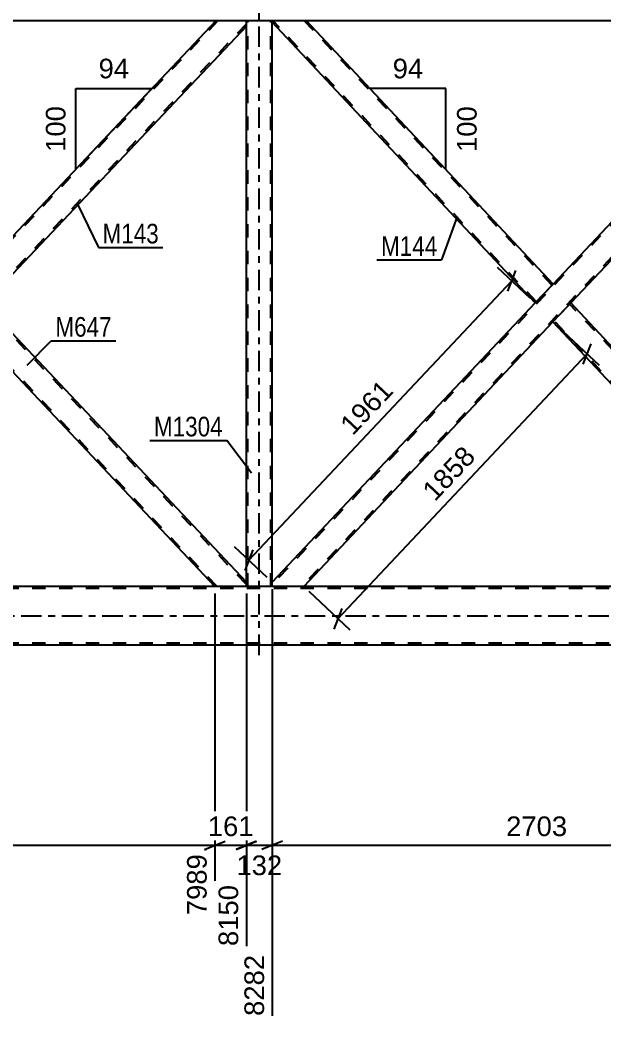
# Model space of a CAD drawing. Header units: millimetres. Extents: x -2250 to 594, y 0 to 1057.
# Drawn here: x -983.1 to -897.8, y 496.4 to 642.4 of the extents above; entities that cross this region are included whole.
import ezdxf

# ---------------------------------------------------------------- set-up
doc = ezdxf.new("R2010")
doc.units = ezdxf.units.MM
doc.linetypes.add('DXK_LINE_DOT2', pattern=[3.9198, 1.9599, -1.9599])
doc.linetypes.add('DXK_LINE_DOT3', pattern=[5.9187, 2.979, -0.9799, 0.9799, -0.9799])
doc.styles.add('Arial', font='ARIAL.TTF', dxfattribs={"height": 0.2})
doc.styles.add('Arial Narrow', font='ARIALN.TTF', dxfattribs={"height": 0.2})

# ---------------------------------------------------------------- blocks, each defined once
blk = doc.blocks.new('Part-761553754-5669 - 5222')
at = {"color": 2, "linetype": 'Continuous'}
blk.add_line((-863.86, 642.25), (-1032.43, 642.25), dxfattribs=at)
blk = doc.blocks.new('Part-761553754-5668 - 5222')
at = {"color": 7, "linetype": 'DXK_LINE_DOT2'}
for p, q in [((-461.94, 559.39), (-1130.88, 559.39)), ((-598.66, 559.67), (-1121.45, 559.67)), ((-461.94, 551.39), (-1130.88, 551.39))]:
    blk.add_line(p, q, dxfattribs=at)
at = {"color": 2, "linetype": 'Continuous'}
for p, q in [((-863.86, 559.67), (-1032.43, 559.67)), ((-461.94, 551.1), (-1130.88, 551.1))]:
    blk.add_line(p, q, dxfattribs=at)
at = {"color": 7, "linetype": 'DXK_LINE_DOT3'}
blk.add_line((-1130.88, 555.39), (-461.94, 555.39), dxfattribs=at)
blk = doc.blocks.new('Part-761553754-5730 - 5222')
at = {"color": 2, "linetype": 'Continuous'}
for p, q in [((-902.66, 601.07), (-905.25, 598.32)), ((-864.31, 560.16), (-902.66, 601.07)), ((-869.03, 559.67), (-905.25, 598.32)), ((-864.31, 559.67), (-864.31, 560.16))]:
    blk.add_line(p, q, dxfattribs=at)
at = {"color": 7, "linetype": 'DXK_LINE_DOT2'}
for p, q in [((-864.31, 559.82), (-902.82, 600.9)), ((-905.09, 598.49), (-905.08, 598.5)), ((-868.71, 559.67), (-905.09, 598.49)), ((-864.31, 559.67), (-869.03, 559.67))]:
    blk.add_line(p, q, dxfattribs=at)
blk = doc.blocks.new('Part-761553754-5906 - 5222')
at = {"color": 7, "linetype": 'DXK_LINE_DOT2'}
for p, q in [((-954.18, 642.25), (-1031.97, 559.8)), ((-950.03, 642.25), (-954.49, 642.25)), ((-950.03, 641.82), (-1027.53, 559.67)), ((-990.89, 603.67), (-993.48, 600.92)), ((-988.3, 600.92), (-990.89, 598.17)), ((-1027.22, 559.67), (-1031.97, 559.67))]:
    blk.add_line(p, q, dxfattribs=at)
at = {"color": 2, "linetype": 'Continuous'}
for p, q in [((-954.49, 642.25), (-990.89, 603.67)), ((-950.03, 641.48), (-950.03, 642.25)), ((-950.03, 641.48), (-988.3, 600.92)), ((-993.48, 600.92), (-1031.97, 560.14)), ((-990.89, 598.17), (-1027.22, 559.67)), ((-1031.97, 559.67), (-1031.97, 560.14))]:
    blk.add_line(p, q, dxfattribs=at)
blk = doc.blocks.new('Part-761553754-5789 - 5222')
at = {"color": 2, "linetype": 'Continuous'}
for p, q in [((-988.3, 600.92), (-990.89, 598.17)), ((-950.03, 560.29), (-988.3, 600.92)), ((-954.63, 559.67), (-990.89, 598.17)), ((-950.03, 559.67), (-950.03, 560.29))]:
    blk.add_line(p, q, dxfattribs=at)
at = {"color": 7, "linetype": 'DXK_LINE_DOT2'}
for p, q in [((-950.03, 559.96), (-988.46, 600.76)), ((-990.73, 598.34), (-990.72, 598.35)), ((-954.31, 559.67), (-990.73, 598.34)), ((-950.03, 559.67), (-954.63, 559.67))]:
    blk.add_line(p, q, dxfattribs=at)
blk = doc.blocks.new('Part-761553754-5804 - 5222')
at = {"color": 7, "linetype": 'DXK_LINE_DOT2'}
for p, q in [((-868.74, 642.25), (-946.25, 559.96)), ((-864.31, 642.25), (-869.05, 642.25)), ((-864.31, 642.11), (-941.97, 559.67)), ((-905.24, 603.83), (-907.83, 601.08)), ((-902.66, 601.07), (-905.25, 598.32)), ((-941.66, 559.67), (-946.25, 559.67))]:
    blk.add_line(p, q, dxfattribs=at)
at = {"color": 2, "linetype": 'Continuous'}
for p, q in [((-869.05, 642.25), (-905.24, 603.83)), ((-864.31, 641.78), (-864.31, 642.25)), ((-864.31, 641.78), (-902.66, 601.07)), ((-907.83, 601.08), (-946.25, 560.29)), ((-905.25, 598.32), (-941.66, 559.67)), ((-946.25, 559.67), (-946.25, 560.29))]:
    blk.add_line(p, q, dxfattribs=at)
blk = doc.blocks.new('Part-761553754-5819 - 5222')
at = {"color": 2, "linetype": 'Continuous'}
for p, q in [((-946.25, 642.07), (-946.25, 642.25)), ((-905.24, 603.83), (-941.25, 642.25)), ((-907.83, 601.08), (-946.25, 642.07)), ((-905.56, 603.49), (-907.83, 601.08)), ((-905.24, 603.83), (-905.56, 603.49))]:
    blk.add_line(p, q, dxfattribs=at)
at = {"color": 7, "linetype": 'DXK_LINE_DOT2'}
for p, q in [((-941.25, 642.25), (-946.25, 642.25)), ((-907.68, 601.24), (-946.11, 642.25)), ((-905.4, 603.66), (-941.57, 642.25)), ((-905.27, 603.8), (-905.56, 603.49)), ((-907.68, 601.24), (-907.67, 601.26))]:
    blk.add_line(p, q, dxfattribs=at)
blk = doc.blocks.new('Part-761553754-5987 - 5222')
at = {"color": 7, "linetype": 'DXK_LINE_DOT3'}
blk.add_line((-948.14, 549.67), (-948.14, 652.25), dxfattribs=at)
at = {"color": 7, "linetype": 'DXK_LINE_DOT2'}
for p, q in [((-946.25, 642.25), (-950.03, 642.25)), ((-950.03, 641.48), (-950.03, 642.25)), ((-949.8, 559.67), (-949.8, 642.25)), ((-946.48, 559.67), (-946.48, 642.25)), ((-946.25, 642.07), (-946.25, 642.25)), ((-950.03, 559.67), (-950.03, 560.29)), ((-946.25, 559.67), (-950.03, 559.67)), ((-946.25, 559.67), (-946.25, 560.29))]:
    blk.add_line(p, q, dxfattribs=at)
at = {"color": 2, "linetype": 'Continuous'}
for p, q in [((-950.03, 560.29), (-950.03, 641.48)), ((-946.25, 560.29), (-946.25, 642.07))]:
    blk.add_line(p, q, dxfattribs=at)
blk = doc.blocks.new('StraightDimension-761553754-6210 - 5222')
at = {"color": 7, "linetype": 'Continuous'}
for p, q in [((-946.25, 559.29), (-946.25, 497)), ((-950.03, 558.67), (-950.03, 507.2)), ((-951.53, 521.3), (-948.53, 522.5)), ((-950.03, 521.9), (-946.25, 521.9)), ((-944.75, 522.5), (-947.75, 521.3))]:
    blk.add_line(p, q, dxfattribs=at)
at = {"color": 0}
blk.add_wipeout([(-944.2, 516.95), (-944.2, 521.15), (-952.08, 521.15), (-952.08, 516.95)], dxfattribs=at)
at = {"color": 0, "linetype": 'Continuous'}
blk.add_wipeout([(-946.85, 506.5), (-951.05, 506.5), (-951.05, 496.4), (-946.85, 496.4)], dxfattribs=at)
at = {"color": 3, "style": 'Arial'}
blk.add_text('132', height=2.865, dxfattribs=at).set_placement((-951.48, 517.55))
at = {"color": 3, "linetype": 'Continuous', "style": 'Arial'}
blk.add_text('8282', height=2.865, rotation=90.0002, dxfattribs=at).set_placement((-947.45, 497))
blk = doc.blocks.new('StraightDimension-761553754-6784 - 5222')
at = {"color": 7, "linetype": 'Continuous'}
for p, q in [((-904.52, 597.64), (-898.51, 591.97)), ((-900.85, 592.11), (-899.67, 595.12)), ((-936.66, 554.97), (-900.26, 593.62)), ((-940.93, 558.99), (-934.92, 553.33)), ((-936.07, 556.48), (-937.26, 553.47))]:
    blk.add_line(p, q, dxfattribs=at)
at = {"color": 0}
blk.add_wipeout([(-915.55, 578.48), (-918.6, 581.36), (-925.52, 574.02), (-922.47, 571.14)], dxfattribs=at)
at = {"color": 3, "style": 'Arial'}
blk.add_text('1858', height=2.865, rotation=46.7132, dxfattribs=at).set_placement((-922.49, 571.98))
blk = doc.blocks.new('AngleDimension-761553754-6675 - 5222')
at = {"color": 7, "linetype": 'Continuous'}
for p, q in [((-932.61, 633.02), (-931.98, 632.35)), ((-920.9, 632.35), (-931.98, 632.35)), ((-920.9, 620.53), (-931.98, 632.35)), ((-920.9, 620.53), (-920.9, 632.35))]:
    blk.add_line(p, q, dxfattribs=at)
at = {"color": 0}
for points in [[(-923.61, 633.25), (-923.61, 637.45), (-929.26, 637.45), (-929.26, 633.25)], [(-915.8, 630.37), (-920, 630.37), (-920, 622.5), (-915.8, 622.5)]]:
    blk.add_wipeout(points, dxfattribs=at)
at = {"color": 3, "style": 'Arial'}
blk.add_text('94', height=2.865, dxfattribs=at).set_placement((-928.66, 633.85))
blk.add_text('100', height=2.865, rotation=90.0002, dxfattribs=at).set_placement((-916.4, 623.1))
blk = doc.blocks.new('StraightDimension-761553754-6175 - 5222')
at = {"color": 7, "linetype": 'Continuous'}
for p, q in [((-1031.97, 559.14), (-1031.97, 497)), ((-954.63, 558.67), (-954.63, 511.7)), ((-1030.47, 522.5), (-1033.47, 521.3)), ((-1031.97, 521.9), (-954.63, 521.9)), ((-956.13, 521.3), (-953.13, 522.5))]:
    blk.add_line(p, q, dxfattribs=at)
at = {"color": 0}
blk.add_wipeout([(-988.25, 522.65), (-988.25, 526.85), (-998.34, 526.85), (-998.34, 522.65)], dxfattribs=at)
at = {"color": 3, "style": 'Arial'}
blk.add_text('2707', height=2.865, dxfattribs=at).set_placement((-997.74, 523.25))
at = {"color": 0, "linetype": 'Continuous'}
blk.add_wipeout([(-955.23, 521.2), (-959.43, 521.2), (-959.43, 511.1), (-955.23, 511.1)], dxfattribs=at)
at = {"color": 3, "linetype": 'Continuous', "style": 'Arial'}
blk.add_text('7989', height=2.865, rotation=90.0002, dxfattribs=at).set_placement((-955.83, 511.7))
blk = doc.blocks.new('StraightDimension-761553754-6194 - 5222')
at = {"color": 7, "linetype": 'Continuous'}
for p, q in [((-954.63, 558.67), (-954.63, 511.7)), ((-950.03, 558.67), (-950.03, 507.2)), ((-956.13, 521.3), (-953.13, 522.5)), ((-954.63, 521.9), (-950.03, 521.9)), ((-948.53, 522.5), (-951.53, 521.3))]:
    blk.add_line(p, q, dxfattribs=at)
at = {"color": 0}
blk.add_wipeout([(-948.39, 522.65), (-948.39, 526.85), (-956.26, 526.85), (-956.26, 522.65)], dxfattribs=at)
at = {"color": 0, "linetype": 'Continuous'}
blk.add_wipeout([(-950.63, 516.7), (-954.83, 516.7), (-954.83, 506.6), (-950.63, 506.6)], dxfattribs=at)
at = {"color": 3, "style": 'Arial'}
blk.add_text('161', height=2.865, dxfattribs=at).set_placement((-955.66, 523.25))
at = {"color": 3, "linetype": 'Continuous', "style": 'Arial'}
blk.add_text('8150', height=2.865, rotation=90.0002, dxfattribs=at).set_placement((-951.23, 507.2))
blk = doc.blocks.new('StraightDimension-761553754-6222 - 5222')
at = {"color": 7, "linetype": 'Continuous'}
for p, q in [((-946.25, 559.29), (-946.25, 497)), ((-869.03, 558.67), (-869.03, 509.48)), ((-944.75, 522.5), (-947.75, 521.3)), ((-946.25, 521.9), (-869.03, 521.9)), ((-870.53, 521.3), (-867.53, 522.5))]:
    blk.add_line(p, q, dxfattribs=at)
at = {"color": 0}
blk.add_wipeout([(-902.59, 522.65), (-902.59, 526.85), (-912.69, 526.85), (-912.69, 522.65)], dxfattribs=at)
at = {"color": 3, "style": 'Arial'}
blk.add_text('2703', height=2.865, dxfattribs=at).set_placement((-912.09, 523.25))
at = {"color": 0, "linetype": 'Continuous'}
blk.add_wipeout([(-869.63, 521.2), (-873.83, 521.2), (-873.83, 508.88), (-869.63, 508.88)], dxfattribs=at)
at = {"color": 3, "linetype": 'Continuous', "style": 'Arial'}
blk.add_text('10985', height=2.865, rotation=90.0002, dxfattribs=at).set_placement((-870.23, 509.48))
blk = doc.blocks.new('AngleDimension-761553754-6689 - 5222')
at = {"color": 7, "linetype": 'Continuous'}
for p, q in [((-974.95, 632.35), (-963.83, 632.35)), ((-974.95, 620.57), (-963.83, 632.35)), ((-974.95, 620.57), (-974.95, 632.35)), ((-963.2, 633.02), (-963.83, 632.35))]:
    blk.add_line(p, q, dxfattribs=at)
at = {"color": 0}
for points in [[(-966.57, 633.25), (-966.57, 637.45), (-972.21, 637.45), (-972.21, 633.25)], [(-975.85, 630.39), (-980.05, 630.39), (-980.05, 622.52), (-975.85, 622.52)]]:
    blk.add_wipeout(points, dxfattribs=at)
at = {"color": 3, "style": 'Arial'}
blk.add_text('94', height=2.865, dxfattribs=at).set_placement((-971.61, 633.85))
blk.add_text('100', height=2.865, rotation=90.0002, dxfattribs=at).set_placement((-976.45, 623.12))
blk = doc.blocks.new('StraightDimension-761553754-6879 - 5222')
at = {"color": 7, "linetype": 'Continuous'}
for p, q in [((-908.56, 601.76), (-913.33, 606.26)), ((-911.85, 602.8), (-910.67, 605.81)), ((-949.68, 563.52), (-911.26, 604.3)), ((-946.98, 560.98), (-951.75, 565.47)), ((-949.09, 565.02), (-950.27, 562.01))]:
    blk.add_line(p, q, dxfattribs=at)
at = {"color": 0}
blk.add_wipeout([(-927.55, 588.1), (-930.61, 590.98), (-937.53, 583.63), (-934.47, 580.75)], dxfattribs=at)
at = {"color": 3, "style": 'Arial'}
blk.add_text('1961', height=2.865, rotation=46.7132, dxfattribs=at).set_placement((-934.5, 581.6))
blk = doc.blocks.new('Mark-761553754-5785 - 5222')
at = {"color": 0}
blk.add_wipeout([(-969.69, 596.14), (-969.69, 599.14), (-977.92, 599.14), (-977.92, 596.14)], dxfattribs=at)
blk.add_wipeout([(-969.69, 596.14), (-969.69, 599.14), (-977.92, 599.14), (-977.92, 596.14)], dxfattribs=at)
at = {"color": 30, "linetype": 'Continuous'}
for p, q in [((-982.05, 592), (-978.52, 595.54)), ((-978.52, 595.54), (-969.09, 595.54))]:
    blk.add_line(p, q, dxfattribs=at)
at = {"color": 3, "style": 'Arial Narrow'}
blk.add_text('M647', height=2.863, dxfattribs=at).set_placement((-977.92, 596.14))
blk = doc.blocks.new('Mark-761553754-5815 - 5222')
at = {"color": 0}
blk.add_wipeout([(-922.14, 607.94), (-922.14, 610.94), (-930.36, 610.94), (-930.36, 607.94)], dxfattribs=at)
blk.add_wipeout([(-922.14, 607.94), (-922.14, 610.94), (-930.36, 610.94), (-930.36, 607.94)], dxfattribs=at)
at = {"color": 30, "linetype": 'Continuous'}
for p in [(-919.24, 613.68), (-930.96, 607.34)]:
    blk.add_line(p, (-921.54, 607.34), dxfattribs=at)
at = {"color": 3, "style": 'Arial Narrow'}
blk.add_text('M144', height=2.863, dxfattribs=at).set_placement((-930.36, 607.94))
blk = doc.blocks.new('Mark-761553754-5902 - 5222')
at = {"color": 0}
blk.add_wipeout([(-962.82, 609.75), (-962.82, 612.75), (-971.04, 612.75), (-971.04, 609.75)], dxfattribs=at)
blk.add_wipeout([(-962.82, 609.75), (-962.82, 612.75), (-971.04, 612.75), (-971.04, 609.75)], dxfattribs=at)
at = {"color": 30, "linetype": 'Continuous'}
for p, q in [((-974.64, 615.4), (-971.64, 609.15)), ((-971.64, 609.15), (-962.22, 609.15))]:
    blk.add_line(p, q, dxfattribs=at)
at = {"color": 3, "style": 'Arial Narrow'}
blk.add_text('M143', height=2.863, dxfattribs=at).set_placement((-971.04, 609.75))
blk = doc.blocks.new('Mark-761553754-5983 - 5222')
at = {"color": 0}
blk.add_wipeout([(-953.47, 581.59), (-953.47, 584.59), (-963.53, 584.59), (-963.53, 581.59)], dxfattribs=at)
blk.add_wipeout([(-953.47, 581.59), (-953.47, 584.59), (-963.53, 584.59), (-963.53, 581.59)], dxfattribs=at)
at = {"color": 30, "linetype": 'Continuous'}
for p in [(-964.13, 580.99), (-949.26, 576.2)]:
    blk.add_line(p, (-952.87, 580.99), dxfattribs=at)
at = {"color": 3, "style": 'Arial Narrow'}
blk.add_text('M1304', height=2.863, dxfattribs=at).set_placement((-963.53, 581.59))

msp = doc.modelspace()

# ---------------------------------------------------------------- block references
for name in ['Part-761553754-5987 - 5222', 'Part-761553754-5669 - 5222', 'Part-761553754-5906 - 5222', 'Part-761553754-5804 - 5222', 'Part-761553754-5819 - 5222', 'Part-761553754-5789 - 5222', 'Part-761553754-5730 - 5222', 'Part-761553754-5668 - 5222']:
    msp.add_blockref(name, (0, 0))

# ---------------------------------------------------------------- next in the draw order: block references
for name in ['AngleDimension-761553754-6689 - 5222', 'AngleDimension-761553754-6675 - 5222', 'Mark-761553754-5902 - 5222', 'Mark-761553754-5815 - 5222', 'Mark-761553754-5785 - 5222', 'StraightDimension-761553754-6784 - 5222', 'StraightDimension-761553754-6175 - 5222', 'StraightDimension-761553754-6210 - 5222']:
    msp.add_blockref(name, (0, 0))

# ---------------------------------------------------------------- next in the draw order: block references
for name in ['StraightDimension-761553754-6879 - 5222', 'StraightDimension-761553754-6194 - 5222']:
    msp.add_blockref(name, (0, 0))

# ---------------------------------------------------------------- next in the draw order: block references
for name in ['Mark-761553754-5983 - 5222', 'StraightDimension-761553754-6222 - 5222']:
    msp.add_blockref(name, (0, 0))

doc.saveas('drawing.dxf')
